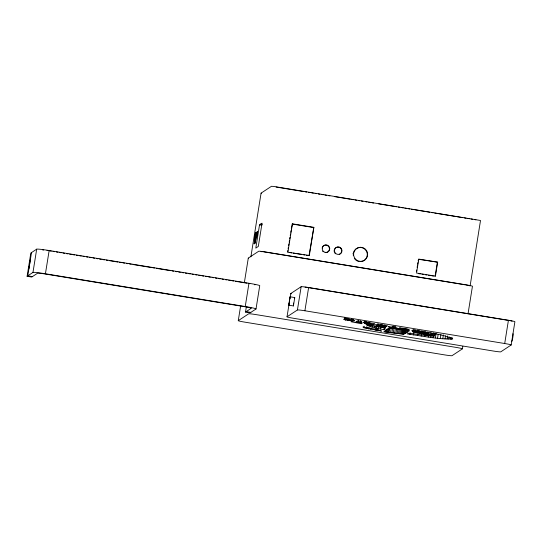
<?xml version="1.0" encoding="UTF-8"?>
<svg xmlns="http://www.w3.org/2000/svg" width="542" height="542" viewBox="0 0 542 542"><rect width="100%" height="100%" fill="white"/><g stroke="black" fill="none" stroke-linecap="round" stroke-linejoin="round"><path stroke-width="0.81" d="M293.486 304.021L293.622 303.032M245.499 312.077L251.366 308.215A7.08 0.406 9.1 0 0 244.903 306.745L45.088 273.995A7.08 0.406 9.1 0 0 37.615 273.182L31.748 277.05L27.1 276.284L30.826 253.033L36.693 249.164A11.795 0.677 9.1 0 1 49.153 250.519L248.961 283.27A11.795 0.677 9.1 0 1 259.74 285.722L256.014 308.981L250.147 312.842L245.499 312.077L246.434 306.264M31.497 252.592L27.771 275.844L32.418 276.603M27.1 276.284L32.967 272.423L36.693 249.164M32.967 272.423A11.795 0.677 9.1 0 1 45.426 273.771L49.153 250.519M462.821 346.345L462.421 348.845L452.021 355.694A7.08 0.406 9.1 0 1 444.548 354.881L244.74 322.131A7.08 0.406 9.1 0 1 238.27 320.661L240.675 305.647M244.415 282.294L248.29 258.1L258.69 251.258A7.08 0.406 9.1 0 1 266.163 252.071L465.971 284.814A7.08 0.406 9.1 0 1 472.441 286.291L468.031 313.818M250.878 256.827L261.081 193.135L271.481 186.292L274.089 186.482L480.51 220.479L470.117 285.912L468.993 285.532M256.014 308.981A11.795 0.677 9.1 0 0 245.235 306.521L248.961 283.27M259.53 224.842L255.804 248.1L258.317 246.441L262.043 223.189L259.53 224.842L261.854 225.228M287.856 250.519L287.592 252.179L309.333 255.465L313.845 227.328L292.429 223.819L291.305 229.002M288.12 248.866L288.385 247.213M288.649 245.553L288.913 243.9M289.184 242.247L289.448 240.594M289.713 238.934L289.977 237.281M290.241 235.628L290.505 233.968M290.769 232.315L291.034 230.662M287.924 251.955L292.429 223.819M289.95 298.534L290.749 293.547L301.149 286.704A7.08 0.406 9.1 0 1 308.622 287.517L508.43 320.261A7.08 0.406 9.1 0 1 514.9 321.738L511.174 344.99L500.781 351.839A7.08 0.406 9.1 0 1 493.308 351.026L293.493 318.276A7.08 0.406 9.1 0 1 287.023 316.806L289.15 303.513M287.023 316.806L297.423 309.963L301.149 286.704M309.001 255.688L313.845 227.328M297.423 309.963A7.08 0.406 9.1 0 1 304.895 310.769L308.622 287.517M344.407 319.611L343.689 319.272L345.511 318.886L354.502 320.539L352.734 320.972L344.407 319.611L344.658 318.059M344.549 319.644L344.793 318.093M344.712 319.678L344.963 318.134M344.888 319.719L345.132 318.168M345.071 319.76L345.322 318.208M345.268 319.8L345.518 318.249M345.471 319.841L345.721 318.289M345.688 319.882L345.932 318.33M345.904 319.922L346.155 318.371M346.128 319.963L346.379 318.411M347.307 320.166L347.558 318.615M347.91 320.268L348.16 318.716M348.52 320.369L348.77 318.818M349.129 320.471L349.373 318.92M350.938 320.749L351.182 319.197M351.162 320.776L351.412 319.231M351.385 320.81L351.636 319.258M351.602 320.837L351.853 319.292M351.819 320.871L352.063 319.319M352.022 320.891L352.266 319.346M352.219 320.918L352.463 319.367M352.402 320.939L352.652 319.387M352.578 320.959L352.822 319.407M352.734 320.972L352.978 319.421M352.876 320.986L353.127 319.434M358.33 321.975L358.58 320.424M360.396 322.314L361.677 321.474L357.544 320.796L356.263 321.636L360.396 322.314L360.647 320.762M361.223 323.709L362.503 322.869L350.972 321.738L361.223 323.709L361.473 322.158M364.204 322.856L363.458 322.605L363.655 322.111L374.657 323.601L373.377 324.441L364.448 322.91L364.454 321.304M364.319 322.883L364.57 321.331M364.448 322.91L364.691 321.365M364.583 322.944L364.827 321.392M363.906 327.741L362.937 326.955L375.83 329.285L381.575 331.081L364.895 328.039L363.906 327.741L364.156 326.189M364.725 322.971L364.976 321.426M364.874 323.005L365.125 321.453M365.037 323.039L365.288 321.487M365.206 323.073L365.45 321.521M365.376 323.1L365.626 321.555M365.559 323.134L365.809 321.589M365.742 323.168L365.992 321.616M365.931 323.201L366.175 321.65M366.616 324.529L366.866 322.978L366.832 324.59L370.958 325.302L375.362 325.01L364.461 323.188L366.731 324.563M366.135 328.357L366.385 326.806M366.832 324.59L367.029 323.025M366.954 324.617L367.137 323.052M367.029 324.631L367.273 323.079M367.178 324.665L367.347 323.1M367.259 324.678L367.51 323.127M367.347 324.692L367.591 323.147M366.873 328.527L367.117 326.982M367.618 324.746L368.004 321.962M367.903 324.8L368.154 323.249M368.763 328.953L369.007 327.402M369.61 323.825L369.861 322.273M370.213 326.528L366.616 325.085L384.447 327.727L385.118 328.438L383.824 329.726L376.602 328.167L370.213 326.528L370.464 324.976M370.836 329.387L371.08 327.835M372.34 327.117L372.591 325.566M374.854 327.754L375.105 326.203M375.288 330.274L375.538 328.723M376.602 328.167L376.975 325.844M376.541 330.505L376.792 328.953M377.72 325.153L377.97 323.601M377.198 330.62L377.449 329.069M377.862 330.735L378.113 329.19M378.54 328.601L378.912 326.277L376.216 325.966L384.054 327.382L385.166 327.348L380.057 325.993L385.863 326.907L376.405 325.417L381.514 326.765M380.64 329.055L381.006 326.731M383.824 329.726L384.197 327.402M384.61 326.284L384.861 324.733M384.651 329.028L384.901 327.476M385.721 332.029L383.878 331.731C390.762 324.57 401.249 330.606 409.637 330.654L405.281 333.506L402.902 334.089L385.721 332.029L386.094 329.705M386.534 332.158L387.035 329.055M387.469 332.307L388.086 328.432M388.363 332.442L388.987 328.567M389.075 332.551L389.82 327.896M390.497 332.754L391.243 328.1M391.886 332.944L392.632 328.296L400.267 329.19L399.522 333.845M395.084 326.23L394.84 327.781L397.686 328.337L392.855 327.632L393.106 326.081M393.221 333.12L393.966 328.472M394.61 333.296L395.355 328.642M395.938 333.459L396.683 328.804M397.198 333.601L397.943 328.953M398.397 333.73L399.142 329.082M400.565 333.94L401.31 329.292L404.806 329.326L399.481 327.91L405.206 328.587M401.453 334.014L402.191 329.36M402.232 334.062L402.977 329.414M402.902 334.089L403.648 329.441M403.302 334.096L404.047 329.448M403.614 334.089L404.589 329.414L403.844 334.062M404.515 333.892L405.131 330.017M405.281 333.506L405.897 329.631M406.622 332.632L407.123 329.536M416.473 271.617L416.737 269.977M417.13 267.511L417.394 265.871M417.658 264.232L417.923 262.585M418.18 260.946L418.444 259.306L437.672 262.179L435.436 276.129L416.547 273.039L418.783 259.083L437.672 262.179M406.995 332.395L407.367 330.071M410.016 334.4L407.184 333.892L408.783 333.161L426.717 335.633L433.478 336.128L434.657 335.728L426.933 333.547L411.737 330.728L413.058 329.861C425.849 332.856 441.357 333.344 452.739 338.926C438.458 339.468 424.169 336.182 410.016 334.4L410.267 332.849M413.695 331.047L413.946 329.495M413.614 332.097L412.523 331.663L412.435 331.108C418.431 332.693 425.768 332.442 431.005 335.613L413.614 332.097L413.858 330.545M413.532 334.956L413.776 333.405M414.074 332.226L414.318 330.674M414.901 331.25L415.152 329.699M415.653 332.625L415.904 331.074M416.818 332.903L417.062 331.352M417.265 331.657L417.516 330.105M417.57 335.566L417.821 334.021M417.957 333.154L418.207 331.609M418.417 331.86L418.661 330.308M419.196 333.425L419.447 331.873M419.535 332.07L419.779 330.518M420.578 333.703L420.822 332.158M421.032 332.348L421.283 330.803M421.222 336.101L421.466 334.55M422.028 333.994L422.279 332.442M422.482 332.632L422.726 331.081M423.539 334.285L423.783 332.734M423.871 332.91L424.115 331.358M425.192 333.181L425.443 331.629M424.786 336.602L425.036 335.051M425.104 334.577L425.355 333.025M435.097 276.352L437.333 262.403M426.642 334.854L427.184 332.002M428.539 333.906L428.79 332.354M428.248 337.07L428.498 335.525M429.996 334.245L430.246 332.693M430.714 337.395L430.965 335.844M431.276 334.563L431.52 333.012M432.381 334.861L432.631 333.31M433.309 335.132L433.681 332.808M433.099 337.693L433.343 336.142M434.183 335.417L434.433 333.872M434.46 335.904L434.833 333.581M434.576 335.593L434.948 333.262M434.657 335.728L435.03 333.337M435.382 337.964L436.127 333.31M437.557 338.208L438.18 334.333M440.28 338.499L440.903 334.624M442.78 338.736L443.397 334.861M445.029 338.926L445.531 335.823M447.062 339.062L447.563 335.965M448.83 339.15L449.203 336.826M450.321 339.184L450.565 337.639M451.215 339.177L451.466 337.625M451.92 339.129L452.163 337.578M511.174 344.99A7.08 0.406 9.1 0 0 504.71 343.52L508.43 320.261M294.516 298.229L294.753 297.572L290.112 296.806L288.771 305.18L293.418 305.939L294.753 297.572M513.017 333.682C513.477 334.387 512.434 340.762 511.75 341.419M30.379 259.564L28.889 268.866M288.771 305.18L290.112 296.806M238.27 320.661L248.67 313.811A7.08 0.406 9.1 0 1 256.142 314.624L455.957 347.375A7.08 0.406 9.1 0 1 462.421 348.845M394.84 327.781L395.904 327.083L392.361 326.501L391.297 327.199L388.241 326.785L392.855 327.632M381.5 326.785L378.919 326.325M261.014 251.637L262.613 251.705M404.718 329.353L399.163 328.411L406.744 329.854L408.444 329.922L403.377 328.581L409.176 329.489L404.786 328.696M305.071 287.152L307.239 287.436M263.629 251.827L286.508 255.539M276.122 187.058L303.425 191.529M305.078 191.8L306.738 192.071M308.391 192.342L310.044 192.613M311.697 192.884L313.357 193.155M315.01 193.426L316.663 193.697M318.317 193.968L319.976 194.239M321.63 194.51L323.283 194.781M324.936 195.052L326.589 195.323M328.249 195.594L329.902 195.865M334.854 196.678L350.247 199.205M351.833 199.463L353.418 199.72M355.003 199.984L356.589 200.242M358.174 200.499L359.759 200.764M361.351 201.021L362.971 201.285M365.41 201.685L367.036 201.956M368.662 202.22L370.281 202.484M371.907 202.755L373.533 203.02M378.445 203.826L396.608 206.8M398.255 207.071L399.908 207.342M401.561 207.613L403.207 207.884M404.86 208.155L406.514 208.426M408.16 208.697L409.813 208.968M411.466 209.232L413.112 209.503M414.772 209.774L429.711 212.227M431.371 212.498L433.038 212.769M434.698 213.04L436.357 213.318M438.017 213.589L456.283 216.583M457.109 216.719L462.841 217.654M464.48 217.925L466.113 218.196M467.753 218.46L469.392 218.731M471.025 218.995L472.665 219.266M474.297 219.537L475.937 219.801M292.097 224.036L313.506 227.545M260.783 224.015L262.335 224.273M352.964 253.344L353.309 253.399M367.246 255.688L367.591 255.743M290.058 252.579L291.704 252.85M293.358 253.121L301.589 254.469M303.235 254.74L304.882 255.011M306.528 255.282L308.174 255.553M418.675 273.663L420.314 273.927M421.961 274.198L423.6 274.469M425.246 274.74L426.886 275.004M428.526 275.275L430.172 275.546M431.811 275.817L433.458 276.081M287.328 255.675L464.975 284.794M308.452 287.626L509.46 320.579M49.647 250.878L51.314 251.149M52.974 251.42L54.64 251.698M56.307 251.969L57.974 252.24M59.64 252.511L61.3 252.789M62.967 253.06L64.633 253.331M66.3 253.609L67.96 253.88M69.627 254.151L71.293 254.422M72.96 254.699L74.627 254.97M76.286 255.241L77.953 255.512M79.62 255.79L81.286 256.061M82.946 256.332L84.613 256.61M86.28 256.881L87.946 257.152M89.606 257.423L91.273 257.701M92.939 257.972L94.606 258.243M96.273 258.52L97.933 258.791M99.599 259.062L101.266 259.333M102.933 259.611L104.592 259.882M106.259 260.153L107.926 260.431M109.592 260.702L117.919 262.064M119.579 262.335L121.245 262.613M122.912 262.884L124.579 263.155M126.239 263.432L127.905 263.703M129.572 263.974L131.239 264.245M132.905 264.523L151.218 267.524M152.885 267.795L154.551 268.066M156.211 268.344L170.364 270.661M172.031 270.932L173.697 271.21M175.364 271.481L177.031 271.752M178.691 272.023L180.357 272.301M182.024 272.572L183.691 272.843M185.35 273.121L187.017 273.392M188.684 273.663L190.35 273.934M192.01 274.211L193.677 274.482M195.344 274.753L197.01 275.024M198.677 275.302L200.337 275.573M202.003 275.844L203.67 276.122M205.337 276.393L206.997 276.664M208.663 276.935L210.33 277.213M211.997 277.484L213.656 277.755M215.323 278.032L216.99 278.303M218.656 278.574L220.323 278.845M221.983 279.123L223.65 279.394M225.316 279.665L226.983 279.943M228.643 280.214L230.309 280.485M231.976 280.756L233.643 281.034M235.309 281.305L246.962 283.215M304.895 310.769L504.71 343.52M45.426 273.771L245.235 306.521M246.17 311.636L250.817 312.402M465.808 284.929L468.085 285.336M510.544 320.783L512.122 321.142M261.535 193.352L261.081 193.135M293.418 305.939L293.358 305.478M353.255 255.248A7.08 7.053 56.6 0 1 359.556 247.511A7.08 7.053 56.6 0 1 367.3 253.839A7.08 7.053 56.6 0 1 361.006 261.576M359.163 261.522A7.08 7.053 56.6 0 1 357.964 261.217M357.395 260.987A7.08 7.053 56.6 0 1 354.556 258.67M335.525 253.792A3.774 3.76 56.6 0 1 334.854 253.08M334.387 252.206A3.774 3.76 56.6 0 1 336.562 247.348A3.774 3.76 56.6 0 1 341.419 249.544A3.774 3.76 56.6 0 1 339.245 254.401M322.219 247.321A3.774 3.76 56.6 0 1 326.887 245.309A3.774 3.76 56.6 0 1 329.306 249.801A3.774 3.76 56.6 0 1 325.058 252.592M323.283 251.786A3.774 3.76 56.6 0 1 322.605 251.068M248.399 258.229A7.08 0.406 9.1 0 1 248.29 258.1M42.527 249.916A7.08 0.406 9.1 0 1 43.739 250.031M46.991 250.458A7.08 0.406 9.1 0 1 48.204 250.641M248.629 283.486A7.08 0.406 9.1 0 1 249.828 283.69M254.415 284.645A7.08 0.406 9.1 0 1 254.984 284.835M291.433 293.866A7.08 0.406 9.1 0 1 290.749 293.547M387.184 325.864L386.365 326.569L382.855 325.993C384.522 324.631 380.321 324.699 379.834 325.498L375.599 324.807L378.241 324.272L387.184 325.864M254.212 243.189L254.225 243.941L255.153 238.128L254.212 243.189M254.652 237.694L254.659 238.453L255.594 232.64L254.652 237.694M255.194 242.538L255.207 243.29L256.136 237.477L255.194 242.538M255.634 237.05L255.648 237.803L256.576 231.99L255.634 237.05M256.617 236.4L256.63 237.152L257.565 231.339L256.617 236.4M353.641 253.182A7.08 7.053 56.6 0 0 363.133 260.939A7.08 7.053 56.6 0 0 365.064 248.853A7.08 7.053 56.6 0 0 353.641 253.182M334.522 250.045A3.774 3.76 56.6 0 0 339.583 254.184A3.774 3.76 56.6 0 0 340.613 247.741A3.774 3.76 56.6 0 0 334.522 250.045M322.273 248.04A3.774 3.76 56.6 0 0 327.334 252.179A3.774 3.76 56.6 0 0 328.364 245.729A3.774 3.76 56.6 0 0 322.273 248.04"/></g></svg>
